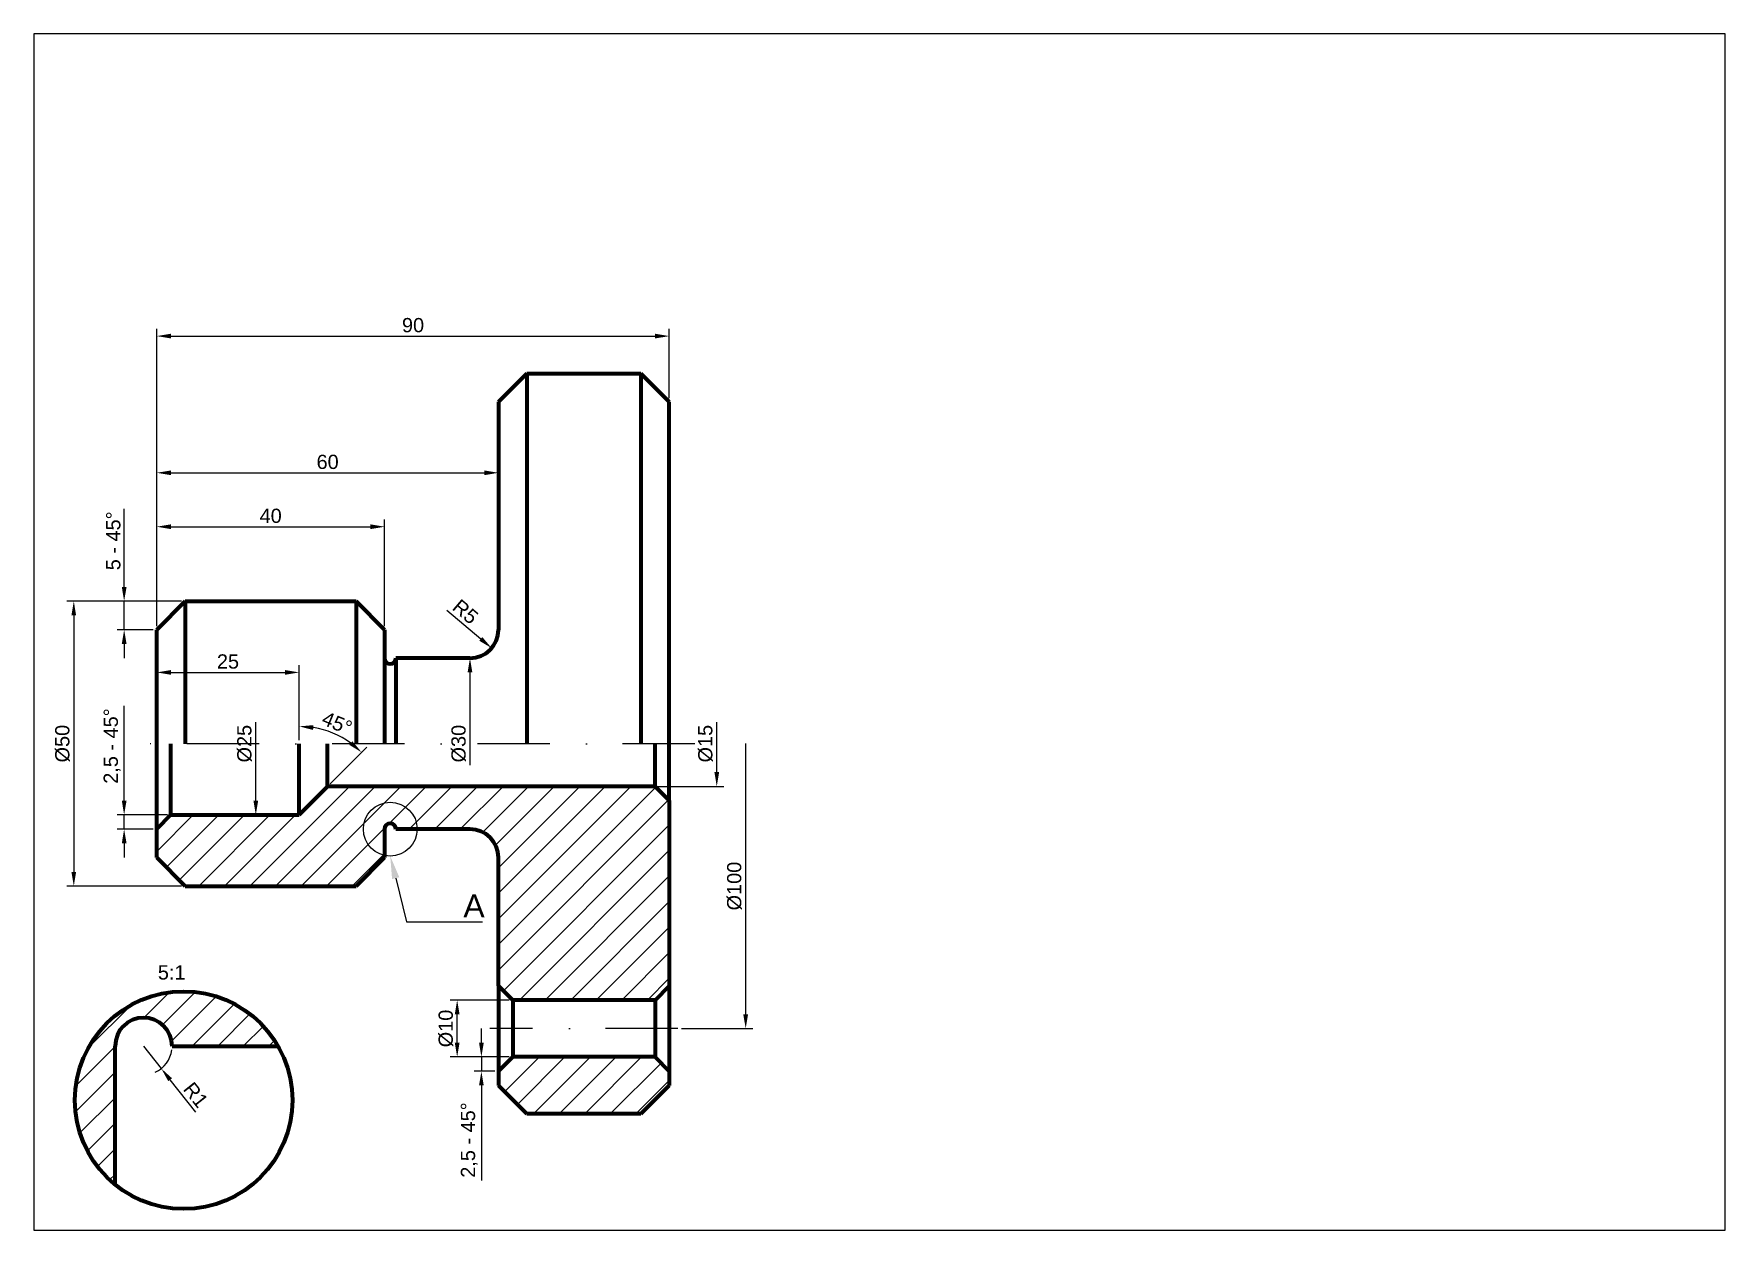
# Model space of a CAD drawing. Header units: millimetres. Extents: x 0 to 297, y 0 to 210.
import ezdxf
from ezdxf import colors
from ezdxf.entities.mleader import LeaderData, LeaderLine
from ezdxf.math import Vec2, Vec3

# ---------------------------------------------------------------- set-up
doc = ezdxf.new("R2010")
doc.units = ezdxf.units.MM
doc.linetypes.add('KRESKAKROPKA', pattern=[25.4, 12.7, -6.35, 0, -6.35])
doc.layers.add('grube', color=7, linetype='Continuous', lineweight=70)
for name, color, linetype in [('kreskowanie', 5, 'Continuous'), ('osie', 100, 'KRESKAKROPKA'), ('wymiary', 1, 'Continuous')]:
    doc.layers.add(name, color=color, linetype=linetype)
doc.styles.get("Standard").update_dxf_attribs({"font": 'arial.ttf'})
doc.dimstyles.new('ISO-25', dxfattribs={"dimtxt": 2.5, "dimasz": 2.5, "dimexe": 1.25, "dimexo": 0.625, "dimtad": 1, "dimtxsty": 'Standard', "dimcen": 2.5, "dimadec": 0, "dimazin": 0, "dimtfac": 1, "dimtmove": 0, "dimatfit": 3, "dimfxl": 1, "dimarcsym": 0})

# ---------------------------------------------------------------- blocks, each defined once
blk = doc.blocks.new('*D2')
at = {"layer": 'Defpoints', "color": 0, "transparency": 16777216}
for p in [(113.09, 135.4), (125, 135.4), (113.09, 35.4)]:
    blk.add_point(p, dxfattribs=at)
at = {"layer": 'wymiary', "color": 0, "lineweight": -2, "transparency": 16777216}
for p, q in [((125, 37.9), (125, 85.4)), ((113.71, 35.4), (126.25, 35.4))]:
    blk.add_line(p, q, dxfattribs=at)
at = {"layer": 'wymiary', "color": 0, "transparency": 16777216}
blk.add_solid([(124.58, 37.9), (125.42, 37.9), (125, 35.4)], dxfattribs=at)
at = {"layer": 'wymiary', "color": 0, "transparency": 16777216, "insert": (123.03, 60.4), "char_height": 2.5, "attachment_point": 5, "rotation": 90}
blk.add_mtext('%%C100', dxfattribs=at)
blk = doc.blocks.new('*D3')
at = {"layer": 'Defpoints', "color": 0, "transparency": 16777216}
for p in [(74.34, 40.4), (84.09, 40.4), (84.09, 30.4)]:
    blk.add_point(p, dxfattribs=at)
at = {"layer": 'wymiary', "color": 0, "lineweight": -2, "transparency": 16777216}
for p, q in [((83.46, 40.4), (73.09, 40.4)), ((74.34, 32.9), (74.34, 37.9)), ((83.46, 30.4), (73.09, 30.4))]:
    blk.add_line(p, q, dxfattribs=at)
at = {"layer": 'wymiary', "color": 0, "transparency": 16777216}
for points in [[(73.92, 37.9), (74.76, 37.9), (74.34, 40.4)], [(73.92, 32.9), (74.76, 32.9), (74.34, 30.4)]]:
    blk.add_solid(points, dxfattribs=at)
at = {"layer": 'wymiary', "color": 0, "transparency": 16777216, "insert": (72.37, 35.4), "char_height": 2.5, "attachment_point": 5, "rotation": 90}
blk.add_mtext('%%C10', dxfattribs=at)
blk = doc.blocks.new('*D4')
at = {"layer": 'Defpoints', "color": 0, "transparency": 16777216}
for p in [(81.59, 30.4), (78.59, 27.9), (81.59, 27.9)]:
    blk.add_point(p, dxfattribs=at)
at = {"layer": 'wymiary', "color": 0, "lineweight": -2, "transparency": 16777216}
for p, q in [((78.59, 32.9), (78.59, 35.4)), ((80.96, 30.4), (77.34, 30.4)), ((78.59, 30.4), (78.59, 27.9)), ((80.96, 27.9), (77.34, 27.9)), ((78.59, 25.4), (78.59, 8.74))]:
    blk.add_line(p, q, dxfattribs=at)
at = {"layer": 'wymiary', "color": 0, "transparency": 16777216}
for points in [[(78.18, 32.9), (79.01, 32.9), (78.59, 30.4)], [(78.18, 25.4), (79.01, 25.4), (78.59, 27.9)]]:
    blk.add_solid(points, dxfattribs=at)
at = {"layer": 'wymiary', "color": 0, "transparency": 16777216, "insert": (76.47, 15.82), "char_height": 2.5, "attachment_point": 5, "rotation": 90}
blk.add_mtext('2,5 - 45%%D', dxfattribs=at)
blk = doc.blocks.new('*D5')
at = {"layer": 'Defpoints', "color": 0, "transparency": 16777216}
for p in [(117.02, 92.9), (119.92, 92.9), (109.09, 77.9)]:
    blk.add_point(p, dxfattribs=at)
at = {"layer": 'wymiary', "color": 0, "lineweight": -2, "transparency": 16777216}
for p, q in [((119.92, 80.4), (119.92, 89.18)), ((109.71, 77.9), (121.17, 77.9))]:
    blk.add_line(p, q, dxfattribs=at)
at = {"layer": 'wymiary', "color": 0, "transparency": 16777216}
blk.add_solid([(119.51, 80.4), (120.34, 80.4), (119.92, 77.9)], dxfattribs=at)
at = {"layer": 'wymiary', "color": 0, "transparency": 16777216, "insert": (117.95, 85.4), "char_height": 2.5, "attachment_point": 5, "rotation": 90}
blk.add_mtext('%%C15', dxfattribs=at)
blk = doc.blocks.new('*D6')
at = {"layer": 'Defpoints', "color": 0, "transparency": 16777216}
for p in [(54.35, 86.35), (46.59, 85.4), (51.59, 77.9), (46.59, 72.9), (46.59, 72.9)]:
    blk.add_point(p, dxfattribs=at)
at = {"layer": 'wymiary', "color": 0, "lineweight": -2, "transparency": 16777216}
for p, q in [((46.59, 86.02), (46.59, 89.68)), ((52.03, 78.34), (58.45, 84.77))]:
    blk.add_line(p, q, dxfattribs=at)
blk.add_arc((46.59, 72.9), 15.53, 54.2315, 80.7685, dxfattribs=at)
at = {"layer": 'wymiary', "color": 0, "transparency": 16777216}
for points in [[(49.04, 87.81), (49.11, 88.65), (46.59, 88.43)], [(55.94, 85.82), (55.4, 85.18), (57.57, 83.88)]]:
    blk.add_solid(points, dxfattribs=at)
at = {"layer": 'wymiary', "color": 0, "transparency": 16777216, "insert": (53.26, 89), "char_height": 2.5, "attachment_point": 5, "rotation": 337.5}
blk.add_mtext('45°', dxfattribs=at)
blk = doc.blocks.new('*D7')
at = {"layer": 'Defpoints', "color": 0, "transparency": 16777216}
for p in [(35.34, 97.9), (38.98, 97.9), (35.34, 72.9)]:
    blk.add_point(p, dxfattribs=at)
at = {"layer": 'wymiary', "color": 0, "lineweight": -2, "transparency": 16777216}
blk.add_line((38.98, 75.4), (38.98, 89.18), dxfattribs=at)
at = {"layer": 'wymiary', "color": 0, "transparency": 16777216}
blk.add_solid([(38.56, 75.4), (39.4, 75.4), (38.98, 72.9)], dxfattribs=at)
at = {"layer": 'wymiary', "color": 0, "transparency": 16777216, "insert": (37.01, 85.4), "char_height": 2.5, "attachment_point": 5, "rotation": 90}
blk.add_mtext('%%C25', dxfattribs=at)
blk = doc.blocks.new('*D8')
at = {"layer": 'Defpoints', "color": 0, "transparency": 16777216}
for p in [(46.59, 97.91), (21.59, 85.4), (46.59, 85.4)]:
    blk.add_point(p, dxfattribs=at)
at = {"layer": 'wymiary', "color": 0, "lineweight": -2, "transparency": 16777216}
for p, q in [((46.59, 86.02), (46.59, 99.16)), ((24.09, 97.91), (44.09, 97.91))]:
    blk.add_line(p, q, dxfattribs=at)
at = {"layer": 'wymiary', "color": 0, "transparency": 16777216}
for points in [[(24.09, 98.32), (24.09, 97.49), (21.59, 97.91)], [(44.09, 98.32), (44.09, 97.49), (46.59, 97.91)]]:
    blk.add_solid(points, dxfattribs=at)
at = {"layer": 'wymiary', "color": 0, "transparency": 16777216, "insert": (34.09, 99.81), "char_height": 2.5, "attachment_point": 5}
blk.add_mtext('25', dxfattribs=at)
blk = doc.blocks.new('*D9')
at = {"layer": 'Defpoints', "color": 0, "transparency": 16777216}
for p in [(26.59, 110.4), (7.02, 60.4), (26.59, 60.4)]:
    blk.add_point(p, dxfattribs=at)
at = {"layer": 'wymiary', "color": 0, "lineweight": -2, "transparency": 16777216}
for p, q in [((25.96, 110.4), (5.77, 110.4)), ((7.02, 107.9), (7.02, 62.9)), ((25.96, 60.4), (5.77, 60.4))]:
    blk.add_line(p, q, dxfattribs=at)
at = {"layer": 'wymiary', "color": 0, "transparency": 16777216}
for points in [[(6.6, 107.9), (7.43, 107.9), (7.02, 110.4)], [(6.6, 62.9), (7.43, 62.9), (7.02, 60.4)]]:
    blk.add_solid(points, dxfattribs=at)
at = {"layer": 'wymiary', "color": 0, "transparency": 16777216, "insert": (5.04, 85.4), "char_height": 2.5, "attachment_point": 5, "rotation": 90}
blk.add_mtext('%%C50', dxfattribs=at)
blk = doc.blocks.new('*D10')
at = {"layer": 'Defpoints', "color": 0, "transparency": 16777216}
for p in [(15.86, 110.4), (26.59, 110.4), (21.59, 105.4)]:
    blk.add_point(p, dxfattribs=at)
at = {"layer": 'wymiary', "color": 0, "lineweight": -2, "transparency": 16777216}
for p, q in [((15.86, 112.9), (15.86, 126.6)), ((25.96, 110.4), (14.61, 110.4)), ((15.86, 105.4), (15.86, 110.4)), ((20.96, 105.4), (14.61, 105.4)), ((15.86, 102.9), (15.86, 100.4))]:
    blk.add_line(p, q, dxfattribs=at)
at = {"layer": 'wymiary', "color": 0, "transparency": 16777216}
for points in [[(15.45, 112.9), (16.28, 112.9), (15.86, 110.4)], [(15.45, 102.9), (16.28, 102.9), (15.86, 105.4)]]:
    blk.add_solid(points, dxfattribs=at)
at = {"layer": 'wymiary', "color": 0, "transparency": 16777216, "insert": (13.97, 121), "char_height": 2.5, "attachment_point": 5, "rotation": 90}
blk.add_mtext('5 - 45%%D', dxfattribs=at)
blk = doc.blocks.new('*D11')
at = {"layer": 'Defpoints', "color": 0, "transparency": 16777216}
for p in [(15.86, 72.9), (24.09, 72.9), (21.59, 70.4)]:
    blk.add_point(p, dxfattribs=at)
at = {"layer": 'wymiary', "color": 0, "lineweight": -2, "transparency": 16777216}
for p, q in [((15.86, 75.4), (15.86, 92.05)), ((23.46, 72.9), (14.61, 72.9)), ((15.86, 70.4), (15.86, 72.9)), ((20.96, 70.4), (14.61, 70.4)), ((15.86, 67.9), (15.86, 65.4))]:
    blk.add_line(p, q, dxfattribs=at)
at = {"layer": 'wymiary', "color": 0, "transparency": 16777216}
for points in [[(15.45, 75.4), (16.28, 75.4), (15.86, 72.9)], [(15.45, 67.9), (16.28, 67.9), (15.86, 70.4)]]:
    blk.add_solid(points, dxfattribs=at)
at = {"layer": 'wymiary', "color": 0, "transparency": 16777216, "insert": (13.74, 84.98), "char_height": 2.5, "attachment_point": 5, "rotation": 90}
blk.add_mtext('2,5 - 45%%D', dxfattribs=at)
blk = doc.blocks.new('*D12')
at = {"layer": 'Defpoints', "color": 0, "transparency": 16777216}
for p in [(76.59, 100.4), (76.59, 100.4), (76.59, 70.4)]:
    blk.add_point(p, dxfattribs=at)
at = {"layer": 'wymiary', "color": 0, "lineweight": -2, "transparency": 16777216}
blk.add_line((76.59, 97.9), (76.59, 81.63), dxfattribs=at)
at = {"layer": 'wymiary', "color": 0, "transparency": 16777216}
blk.add_solid([(76.17, 97.9), (77, 97.9), (76.59, 100.4)], dxfattribs=at)
at = {"layer": 'wymiary', "color": 0, "transparency": 16777216, "insert": (74.62, 85.4), "char_height": 2.5, "attachment_point": 5, "rotation": 90}
blk.add_mtext('%%C30', dxfattribs=at)
blk = doc.blocks.new('*D13')
at = {"layer": 'Defpoints', "color": 0, "transparency": 16777216}
for p in [(76.59, 105.4), (80.4, 102.17)]:
    blk.add_point(p, dxfattribs=at)
at = {"layer": 'wymiary', "color": 0, "lineweight": -2, "transparency": 16777216}
blk.add_line((72.54, 108.82), (78.49, 103.78), dxfattribs=at)
at = {"layer": 'wymiary', "color": 0, "transparency": 16777216}
blk.add_solid([(78.76, 104.1), (78.23, 103.46), (80.4, 102.17)], dxfattribs=at)
at = {"layer": 'wymiary', "color": 0, "transparency": 16777216, "insert": (75.79, 108.56), "char_height": 2.5, "attachment_point": 5, "rotation": 319.7416}
blk.add_mtext('R5', dxfattribs=at)
blk = doc.blocks.new('*D14')
at = {"layer": 'Defpoints', "color": 0, "transparency": 16777216}
for p in [(111.59, 156.94), (111.59, 145.4), (21.59, 105.4)]:
    blk.add_point(p, dxfattribs=at)
at = {"layer": 'wymiary', "color": 0, "lineweight": -2, "transparency": 16777216}
for p, q in [((21.59, 106.02), (21.59, 158.19)), ((111.59, 146.02), (111.59, 158.19)), ((24.09, 156.94), (109.09, 156.94))]:
    blk.add_line(p, q, dxfattribs=at)
at = {"layer": 'wymiary', "color": 0, "transparency": 16777216}
for points in [[(24.09, 157.36), (24.09, 156.53), (21.59, 156.94)], [(109.09, 157.36), (109.09, 156.53), (111.59, 156.94)]]:
    blk.add_solid(points, dxfattribs=at)
at = {"layer": 'wymiary', "color": 0, "transparency": 16777216, "insert": (66.59, 158.85), "char_height": 2.5, "attachment_point": 5}
blk.add_mtext('90', dxfattribs=at)
blk = doc.blocks.new('*D15')
at = {"layer": 'Defpoints', "color": 0, "transparency": 16777216}
for p in [(81.59, 145.4), (81.59, 132.95), (21.59, 105.4)]:
    blk.add_point(p, dxfattribs=at)
at = {"layer": 'wymiary', "color": 0, "lineweight": -2, "transparency": 16777216}
blk.add_line((24.09, 132.95), (79.09, 132.95), dxfattribs=at)
at = {"layer": 'wymiary', "color": 0, "transparency": 16777216}
for points in [[(24.09, 133.36), (24.09, 132.53), (21.59, 132.95)], [(79.09, 133.36), (79.09, 132.53), (81.59, 132.95)]]:
    blk.add_solid(points, dxfattribs=at)
at = {"layer": 'wymiary', "color": 0, "transparency": 16777216, "insert": (51.59, 134.85), "char_height": 2.5, "attachment_point": 5}
blk.add_mtext('60', dxfattribs=at)
blk = doc.blocks.new('*D16')
at = {"layer": 'Defpoints', "color": 0, "transparency": 16777216}
for p in [(61.59, 123.48), (21.59, 105.4), (61.59, 105.4)]:
    blk.add_point(p, dxfattribs=at)
at = {"layer": 'wymiary', "color": 0, "lineweight": -2, "transparency": 16777216}
for p, q in [((21.59, 106.02), (21.59, 124.73)), ((24.09, 123.48), (59.09, 123.48)), ((61.59, 106.02), (61.59, 124.73))]:
    blk.add_line(p, q, dxfattribs=at)
at = {"layer": 'wymiary', "color": 0, "transparency": 16777216}
for points in [[(24.09, 123.9), (24.09, 123.06), (21.59, 123.48)], [(59.09, 123.9), (59.09, 123.06), (61.59, 123.48)]]:
    blk.add_solid(points, dxfattribs=at)
at = {"layer": 'wymiary', "color": 0, "transparency": 16777216, "insert": (41.59, 125.38), "char_height": 2.5, "attachment_point": 5}
blk.add_mtext('40', dxfattribs=at)
blk = doc.blocks.new('*D17')
at = {"layer": 'Defpoints', "color": 0, "transparency": 16777216}
for p in [(19.27, 32.29), (22.38, 28.37)]:
    blk.add_point(p, dxfattribs=at)
at = {"layer": 'wymiary', "color": 0, "lineweight": -2, "transparency": 16777216}
for p, q in [((19.27, 32.29), (22.38, 28.37)), ((28.47, 20.69), (23.93, 26.41))]:
    blk.add_line(p, q, dxfattribs=at)
blk.add_arc((19.27, 32.29), 5, 294.1083, 352.838, dxfattribs=at)
at = {"layer": 'wymiary', "color": 0, "transparency": 16777216}
blk.add_solid([(24.26, 26.67), (23.61, 26.15), (22.38, 28.37)], dxfattribs=at)
at = {"layer": 'wymiary', "color": 0, "transparency": 16777216, "insert": (28.45, 23.74), "char_height": 2.5, "attachment_point": 5, "rotation": 308.4323}
blk.add_mtext('R1', dxfattribs=at)

msp = doc.modelspace()

# ---------------------------------------------------------------- hatches: boundary and pattern name
at = {"layer": 'kreskowanie'}
h = msp.add_hatch(dxfattribs=at)
h.set_pattern_fill('ANSI31', color=256)
h.paths.add_polyline_path([(111.587, 27.898), (109.087, 30.398), (84.087, 30.398), (81.587, 27.898), (81.587, 25.398), (86.587, 20.398), (106.587, 20.398), (111.587, 25.398)])
h.paths.add_polyline_path([(111.587, 75.398), (109.087, 77.898), (61.587, 77.898), (51.587, 77.898), (46.587, 72.898), (24.087, 72.898), (21.587, 70.398), (21.587, 65.398), (26.587, 60.398), (56.587, 60.398), (61.587, 65.398), (61.587, 70.398, -1), (63.587, 70.398), (76.587, 70.398, -0.4142136), (81.587, 65.398), (81.587, 42.898), (84.087, 40.398), (109.087, 40.398), (111.587, 42.898)])
h = msp.add_hatch(dxfattribs=at)
h.set_pattern_fill('ANSI31', color=256)
h.paths.add_polyline_path([(7.22, 22.813, 0.2258273), (14.272, 7.996), (14.272, 32.286, -1), (24.272, 32.286), (42.891, 32.286, 0.7691101)])

# ---------------------------------------------------------------- linework, layer by layer
msp.add_line((63.587, 100.398), (76.587, 100.398))
msp.add_lwpolyline([(0, 0), (297, 0), (297, 210), (0, 210)], close=True)
at = {"layer": 'grube'}
for p, q in [((81.587, 145.398), (86.587, 150.398)), ((86.587, 150.398), (106.587, 150.398)), ((86.587, 150.398), (86.587, 85.398)), ((106.587, 150.398), (111.587, 145.398)), ((106.587, 150.398), (106.587, 85.398)), ((81.587, 145.398), (81.587, 105.398)), ((111.587, 75.398), (111.587, 145.398)), ((21.587, 105.398), (26.587, 110.398)), ((26.587, 110.398), (56.587, 110.398)), ((26.587, 110.398), (26.587, 85.398)), ((56.587, 110.398), (61.587, 105.398)), ((56.587, 110.398), (56.587, 85.398)), ((21.587, 70.398), (21.587, 105.398)), ((61.587, 105.398), (61.587, 85.398)), ((76.587, 100.398), (63.587, 100.398)), ((63.587, 100.398), (63.587, 85.398)), ((24.087, 72.898), (24.087, 85.398)), ((46.587, 72.898), (46.587, 85.398)), ((51.587, 77.898), (51.587, 85.398)), ((109.087, 77.898), (109.087, 85.398)), ((46.587, 72.898), (51.587, 77.898)), ((61.587, 77.898), (51.587, 77.898)), ((109.087, 77.898), (61.587, 77.898)), ((109.087, 77.898), (111.587, 75.398)), ((111.587, 75.398), (111.587, 42.898)), ((24.087, 72.898), (21.587, 70.398)), ((24.087, 72.898), (46.587, 72.898)), ((21.587, 65.398), (21.587, 70.398)), ((61.587, 70.398), (61.587, 65.398)), ((76.587, 70.398), (63.587, 70.398)), ((26.587, 60.398), (21.587, 65.398)), ((56.587, 60.398), (61.587, 65.398)), ((81.587, 42.898), (81.587, 65.398)), ((26.587, 60.398), (56.587, 60.398)), ((84.087, 40.398), (81.587, 42.898)), ((81.587, 42.898), (81.587, 27.898)), ((109.087, 40.398), (111.587, 42.898)), ((111.587, 42.898), (111.587, 27.898)), ((109.087, 40.398), (84.087, 40.398)), ((84.087, 40.398), (84.087, 30.398)), ((109.087, 40.398), (109.087, 30.398)), ((14.272, 7.996), (14.272, 32.286)), ((24.272, 32.286), (42.872, 32.286)), ((84.087, 30.398), (81.587, 27.898)), ((109.087, 30.398), (84.087, 30.398)), ((109.087, 30.398), (111.587, 27.898)), ((81.587, 27.898), (81.587, 25.398)), ((111.587, 27.898), (111.587, 25.398)), ((81.587, 25.398), (86.587, 20.398)), ((111.587, 25.398), (106.587, 20.398)), ((106.587, 20.398), (86.587, 20.398))]:
    msp.add_line(p, q, dxfattribs=at)
msp.add_circle((26.313, 22.813), 19.093, dxfattribs=at)
for centre, radius, start, end in [((76.587, 105.398), 5, 270, 0), ((62.587, 100.398), 1, 180, 0), ((62.587, 70.398), 1, 0, 180), ((76.587, 65.398), 5, 0, 90), ((19.272, 32.286), 5, 0, 180)]:
    msp.add_arc(centre, radius, start, end, dxfattribs=at)
at = {"layer": 'osie'}
for p, q in [((116.087, 85.398), (17.087, 85.398)), ((113.087, 35.398), (80.087, 35.398))]:
    msp.add_line(p, q, dxfattribs=at)
at = {"layer": 'wymiary'}
msp.add_line((109.087, 77.898), (117.016, 77.898), dxfattribs=at)
msp.add_circle((62.587, 70.398), 4.722, dxfattribs=at)

# ---------------------------------------------------------------- texts
at = {"layer": 'wymiary', "insert": (21.776, 46.496), "char_height": 2.5, "attachment_point": 1}
msp.add_mtext_dynamic_manual_height_columns('5:1', width=9.71053, gutter_width=12.5, heights=[0], dxfattribs=at)

# ---------------------------------------------------------------- dimensions: what is measured, and where the dimension line sits
at = {"layer": 'wymiary'}
for base, p2, picture, middle in [((111.587, 156.944), (111.587, 145.398), '*D14', (66.587, 158.845)), ((61.587, 123.479), (61.587, 105.398), '*D16', (41.587, 125.381))]:
    dim = msp.add_linear_dim(base=base, p1=(21.587, 105.398), p2=p2, dimstyle='ISO-25', dxfattribs=at)
    dim.commit()
    dim.dimension.update_dxf_attribs({"geometry": picture, "text_midpoint": middle})
for base, p1, p2, override, picture, middle in [((81.587, 132.947), (21.587, 105.398), (81.587, 145.398), {"dimse1": 1, "dimse2": 1}, '*D15', (51.587, 134.848)), ((46.587, 97.907), (21.587, 85.398), (46.587, 85.398), {"dimse1": 1}, '*D8', (34.087, 99.808))]:
    dim = msp.add_linear_dim(base=base, p1=p1, p2=p2, dimstyle='ISO-25', override=override, dxfattribs=at)
    dim.commit()
    dim.dimension.update_dxf_attribs({"geometry": picture, "text_midpoint": middle})
dim = msp.add_linear_dim(base=(125, 135.398), p1=(113.087, 35.398), p2=(113.087, 135.398), angle=90, text='%%C100', dimstyle='ISO-25', override={"dimse2": 1, "dimsd2": 1, "dimtix": 0, "dimtmove": 2}, dxfattribs=at)
dim.commit()
dim.dimension.update_dxf_attribs({"geometry": '*D2', "text_midpoint": (123.028, 60.398), "dimtype": 160})
for base, p1, p2, text, picture, middle in [((15.863, 110.398), (21.587, 105.398), (26.587, 110.398), '<> - 45%%D', '*D10', (13.967, 120.998)), ((7.015, 60.398), (26.587, 110.398), (26.587, 60.398), '%%C<>', '*D9', (5.044, 85.398)), ((15.863, 72.898), (21.587, 70.398), (24.087, 72.898), '<> - 45%%D', '*D11', (13.736, 84.976)), ((74.339, 40.398), (84.087, 30.398), (84.087, 40.398), '%%C<>', '*D3', (72.367, 35.398)), ((78.594, 27.898), (81.587, 30.398), (81.587, 27.898), '<> - 45%%D', '*D4', (76.466, 15.82))]:
    dim = msp.add_linear_dim(base=base, p1=p1, p2=p2, angle=90, text=text, dimstyle='ISO-25', dxfattribs=at)
    dim.commit()
    dim.dimension.update_dxf_attribs({"geometry": picture, "text_midpoint": middle})
dim = msp.add_radius_dim(center=(76.587, 105.398), mpoint=(80.402, 102.167), dimstyle='ISO-25', dxfattribs=at)
dim.commit()
dim.dimension.update_dxf_attribs({"geometry": '*D13', "text_midpoint": (74.564, 107.111), "dimtype": 164})
for base, p1, p2, override, picture, middle in [((76.587, 100.398), (76.587, 70.398), (76.587, 100.398), {"dimse1": 1, "dimse2": 1, "dimsd1": 1}, '*D12', (74.615, 85.398)), ((38.979, 97.898), (35.337, 72.898), (35.337, 97.898), {"dimse1": 1, "dimse2": 1, "dimsd2": 1}, '*D7', (37.008, 85.398)), ((119.922, 92.898), (109.087, 77.898), (117.016, 92.898), {"dimse2": 1, "dimsd2": 1}, '*D5', (117.95, 85.398))]:
    dim = msp.add_linear_dim(base=base, p1=p1, p2=p2, angle=90, text='%%C<>', dimstyle='ISO-25', override=override, dxfattribs=at)
    dim.commit()
    dim.dimension.update_dxf_attribs({"geometry": picture, "text_midpoint": middle})
dim = msp.add_angular_dim_2l(base=(54.353, 86.35), line1=((46.587, 72.898), (46.587, 85.398)), line2=((46.587, 72.898), (51.587, 77.898)), dimstyle='ISO-25', dxfattribs=at)
dim.commit()
dim.dimension.update_dxf_attribs({"geometry": '*D6', "text_midpoint": (53.257, 89.001)})
dim = msp.add_radius_dim(center=(19.272, 32.286), mpoint=(22.38, 28.369), text='R1', dimstyle='ISO-25', dxfattribs=at)
dim.commit()
dim.dimension.update_dxf_attribs({"geometry": '*D17', "text_midpoint": (28.452, 23.741)})

# ---------------------------------------------------------------- leaders
ml = msp.add_multileader_mtext('Standard', dxfattribs=at)
ml.set_content('A', color=256)
ml.set_leader_properties()
ml.build(insert=Vec2(0, 0))
ml.multileader.update_dxf_attribs({"text_left_attachment_type": 6})
ctx = ml.context
ctx.base_point, ctx.plane_origin = Vec3(73.434, 54.127), Vec3(62.587, 65.676)
ctx.left_attachment = 6
notes = []
notes.append((ctx, [(0, (1, 1, 0), (65.434, 54.127), (1, 0), 8, [(0, [(62.587, 65.676)], 0, [])])]))
ctx.mtext.insert, ctx.mtext.line_spacing_factor, ctx.mtext.flow_direction = Vec3(75.434, 58.927), 0.5, 5
for ctx, leaders in notes:
    for number, flags, end, landing, length, lines in leaders:
        leader = LeaderData()
        leader.index, (leader.has_last_leader_line, leader.has_dogleg_vector, leader.attachment_direction) = number, flags
        leader.last_leader_point, leader.dogleg_vector, leader.dogleg_length = Vec3(end), Vec3(landing), length
        for number, points, colour, breaks in lines:
            line = LeaderLine()
            line.index, line.vertices, line.color, line.breaks = number, Vec3.list(points), colors.encode_raw_color(colour), breaks
            leader.lines.append(line)
        ctx.leaders.append(leader)

doc.saveas('drawing.dxf')
